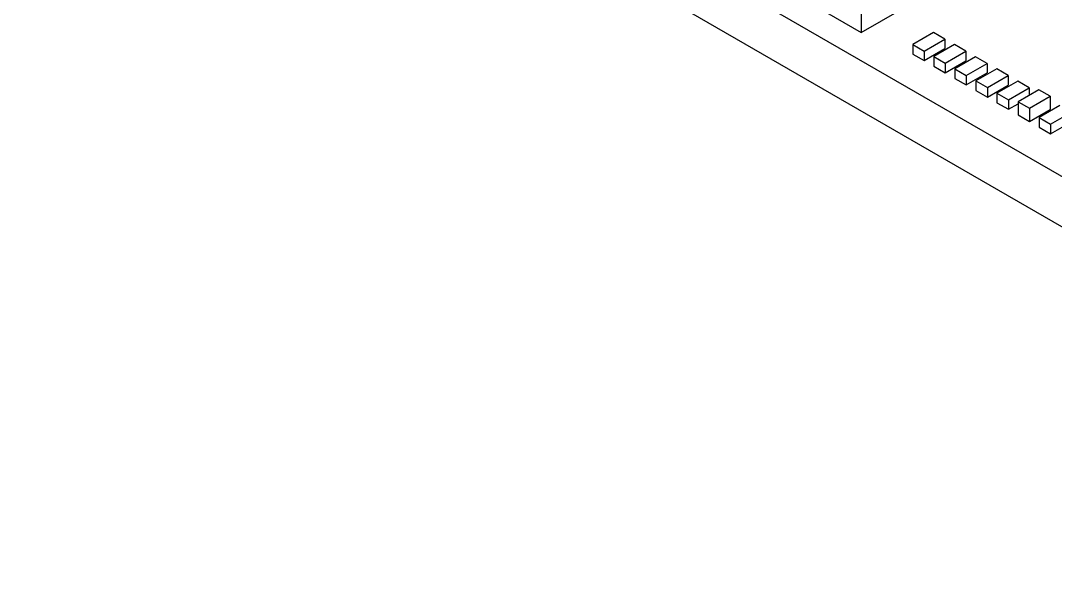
# Model space of a CAD drawing. Header units: millimetres. Extents: x 0 to 420, y 0 to 297.
# Drawn here: x 210.75 to 246.02, y 102.53 to 121.72 of the extents above; entities that cross this region are included whole.
import ezdxf

# ---------------------------------------------------------------- set-up
doc = ezdxf.new("R2010")
doc.units = ezdxf.units.MM

msp = doc.modelspace()

# ---------------------------------------------------------------- linework, layer by layer
at = {"color": 7, "linetype": 'Continuous', "lineweight": 25}
for p, q in [((210.754, 136.898), (267.323, 104.242)), ((210.754, 135.185), (267.323, 102.528)), ((232.757, 125.157), (239.403, 121.321)), ((239.403, 121.321), (243.825, 123.874)), ((239.403, 121.974), (239.403, 121.321)), ((241.863, 121.322), (241.156, 120.914)), ((242.252, 121.098), (241.863, 121.322)), ((241.545, 120.689), (242.252, 121.098)), ((242.252, 121.098), (242.252, 120.771)), ((241.156, 120.914), (241.156, 120.587)), ((241.156, 120.914), (241.545, 120.689)), ((241.545, 120.363), (242.252, 120.771)), ((241.545, 120.689), (241.545, 120.363)), ((242.582, 120.907), (241.874, 120.499)), ((242.263, 120.275), (242.971, 120.683)), ((242.971, 120.683), (242.582, 120.907)), ((242.971, 120.683), (242.971, 120.356)), ((241.156, 120.587), (241.545, 120.363)), ((241.874, 120.499), (241.874, 120.172)), ((241.874, 120.499), (242.263, 120.275)), ((242.263, 119.948), (242.971, 120.356)), ((242.263, 120.275), (242.263, 119.948)), ((243.3, 120.493), (242.593, 120.084)), ((242.982, 119.86), (243.689, 120.268)), ((243.689, 120.268), (243.3, 120.493)), ((243.689, 120.268), (243.689, 119.941)), ((241.874, 120.172), (242.263, 119.948)), ((242.593, 120.084), (242.593, 119.758)), ((242.593, 120.084), (242.982, 119.86)), ((242.982, 119.533), (243.689, 119.941)), ((244.018, 120.078), (243.311, 119.67)), ((244.407, 119.853), (244.018, 120.078)), ((242.593, 119.758), (242.982, 119.533)), ((242.982, 119.86), (242.982, 119.533)), ((243.311, 119.67), (243.311, 119.343)), ((243.311, 119.67), (243.7, 119.445)), ((243.7, 119.445), (244.407, 119.853)), ((244.737, 119.663), (244.029, 119.255)), ((244.407, 119.853), (244.407, 119.527)), ((245.126, 119.439), (244.737, 119.663)), ((243.311, 119.343), (243.7, 119.118)), ((243.7, 119.118), (244.407, 119.527)), ((243.7, 119.445), (243.7, 119.118)), ((244.029, 119.255), (244.419, 119.03)), ((244.029, 119.255), (244.029, 118.928)), ((244.419, 119.03), (245.126, 119.439)), ((245.455, 119.371), (244.748, 118.963)), ((245.126, 119.439), (245.126, 119.181)), ((245.844, 119.146), (245.455, 119.371)), ((244.029, 118.928), (244.419, 118.704)), ((244.419, 119.03), (244.419, 118.704)), ((244.419, 118.704), (244.748, 118.894)), ((244.748, 118.963), (245.137, 118.738)), ((244.748, 118.963), (244.748, 118.514)), ((245.137, 118.738), (245.844, 119.146)), ((246.174, 118.834), (245.466, 118.425)), ((245.844, 119.146), (245.844, 118.697)), ((244.748, 118.514), (245.137, 118.289)), ((245.137, 118.738), (245.137, 118.289)), ((245.137, 118.289), (245.844, 118.697)), ((245.855, 118.201), (246.563, 118.609)), ((245.466, 118.425), (245.466, 118.099)), ((245.466, 118.425), (245.855, 118.201)), ((245.855, 117.874), (246.563, 118.283)), ((245.855, 118.201), (245.855, 117.874)), ((245.466, 118.099), (245.855, 117.874))]:
    msp.add_line(p, q, dxfattribs=at)

doc.saveas('drawing.dxf')
